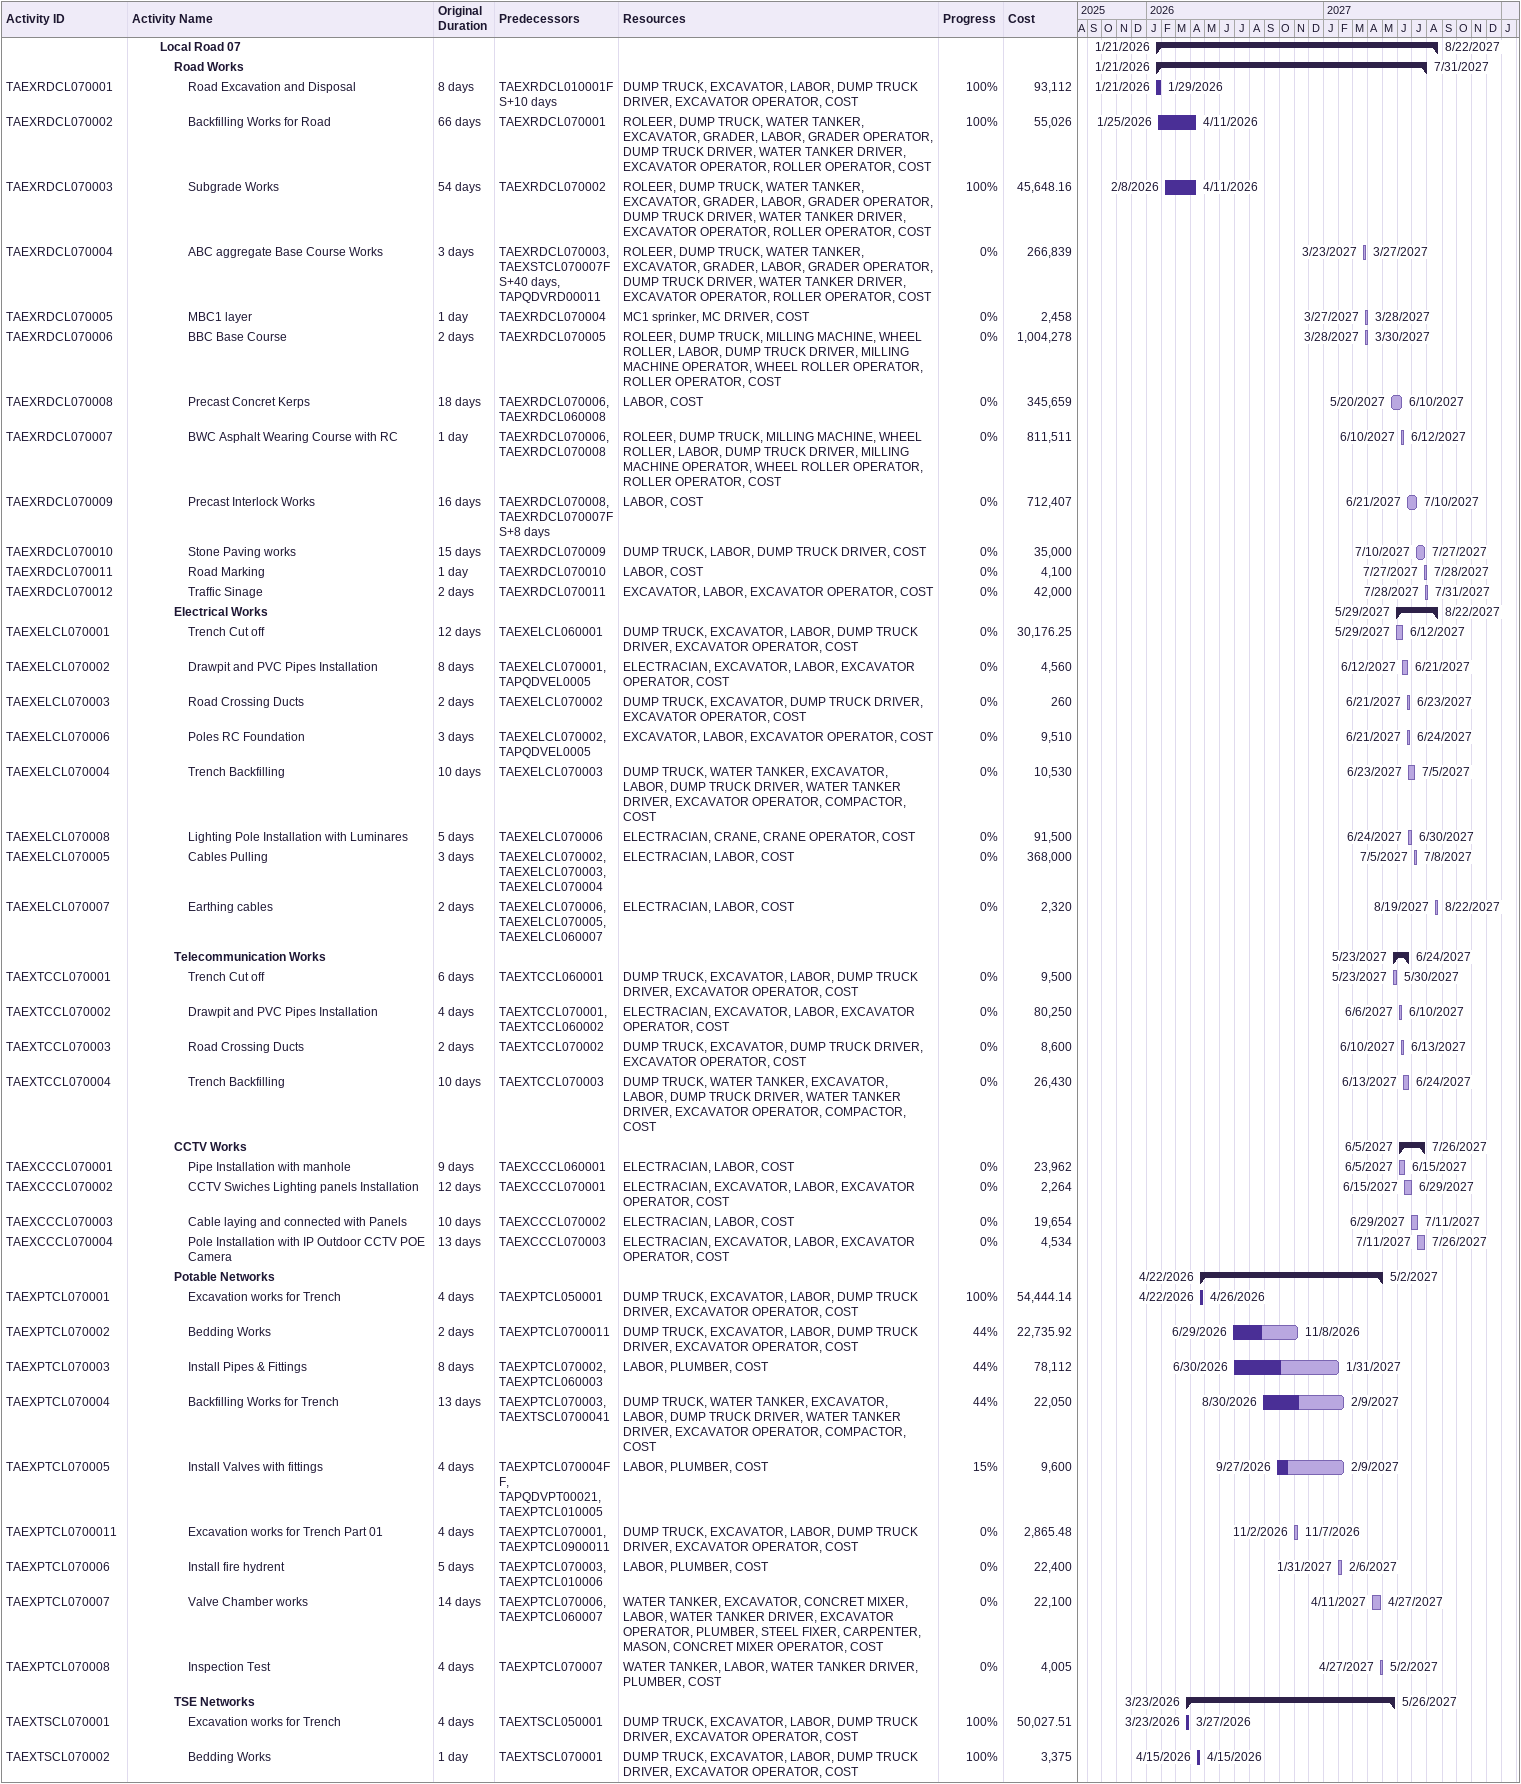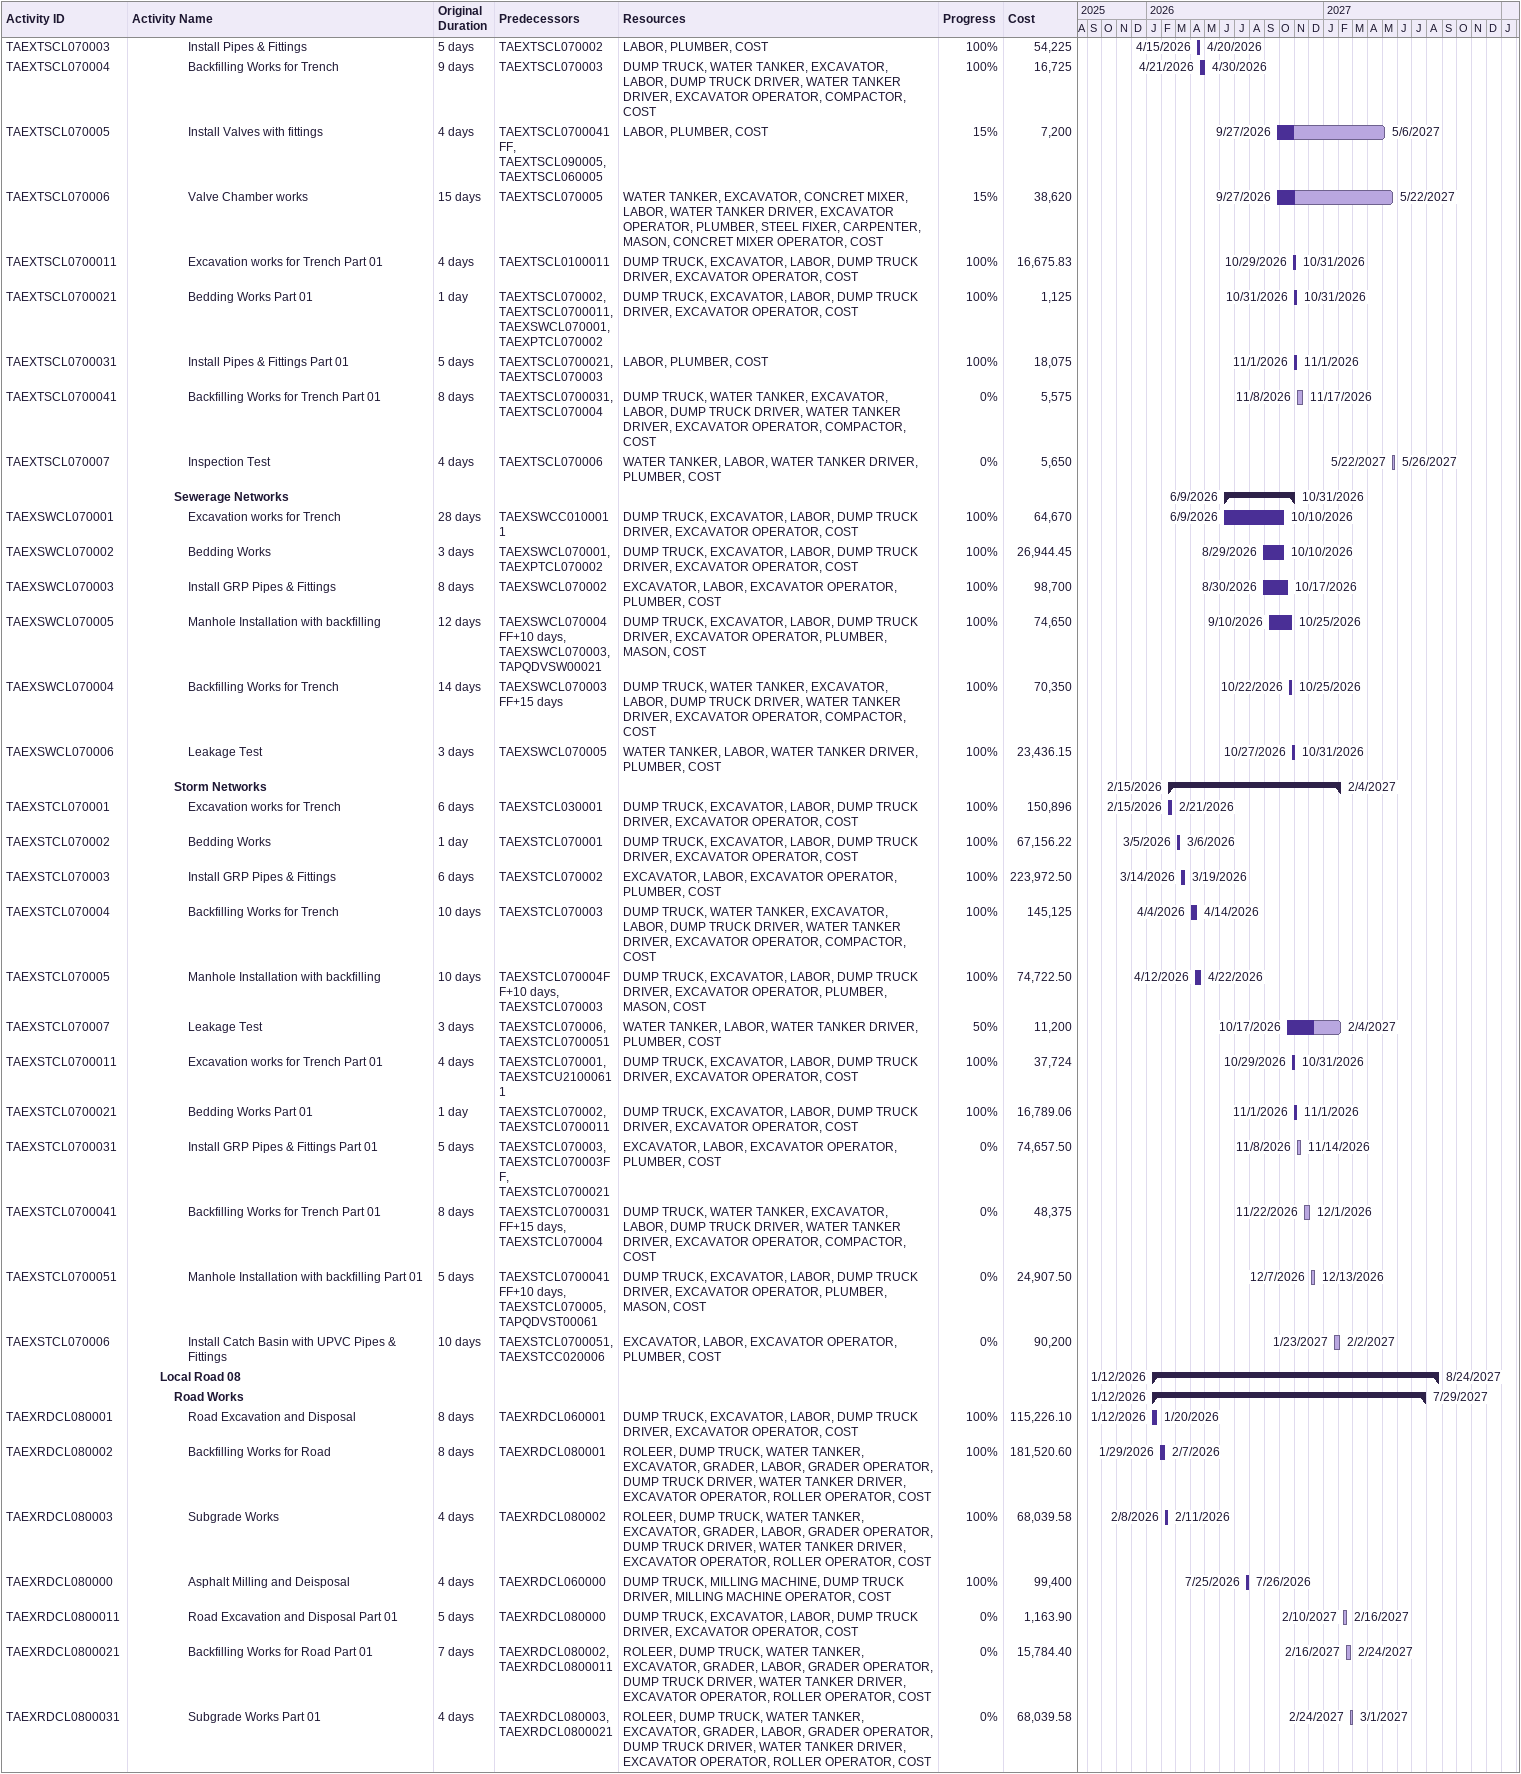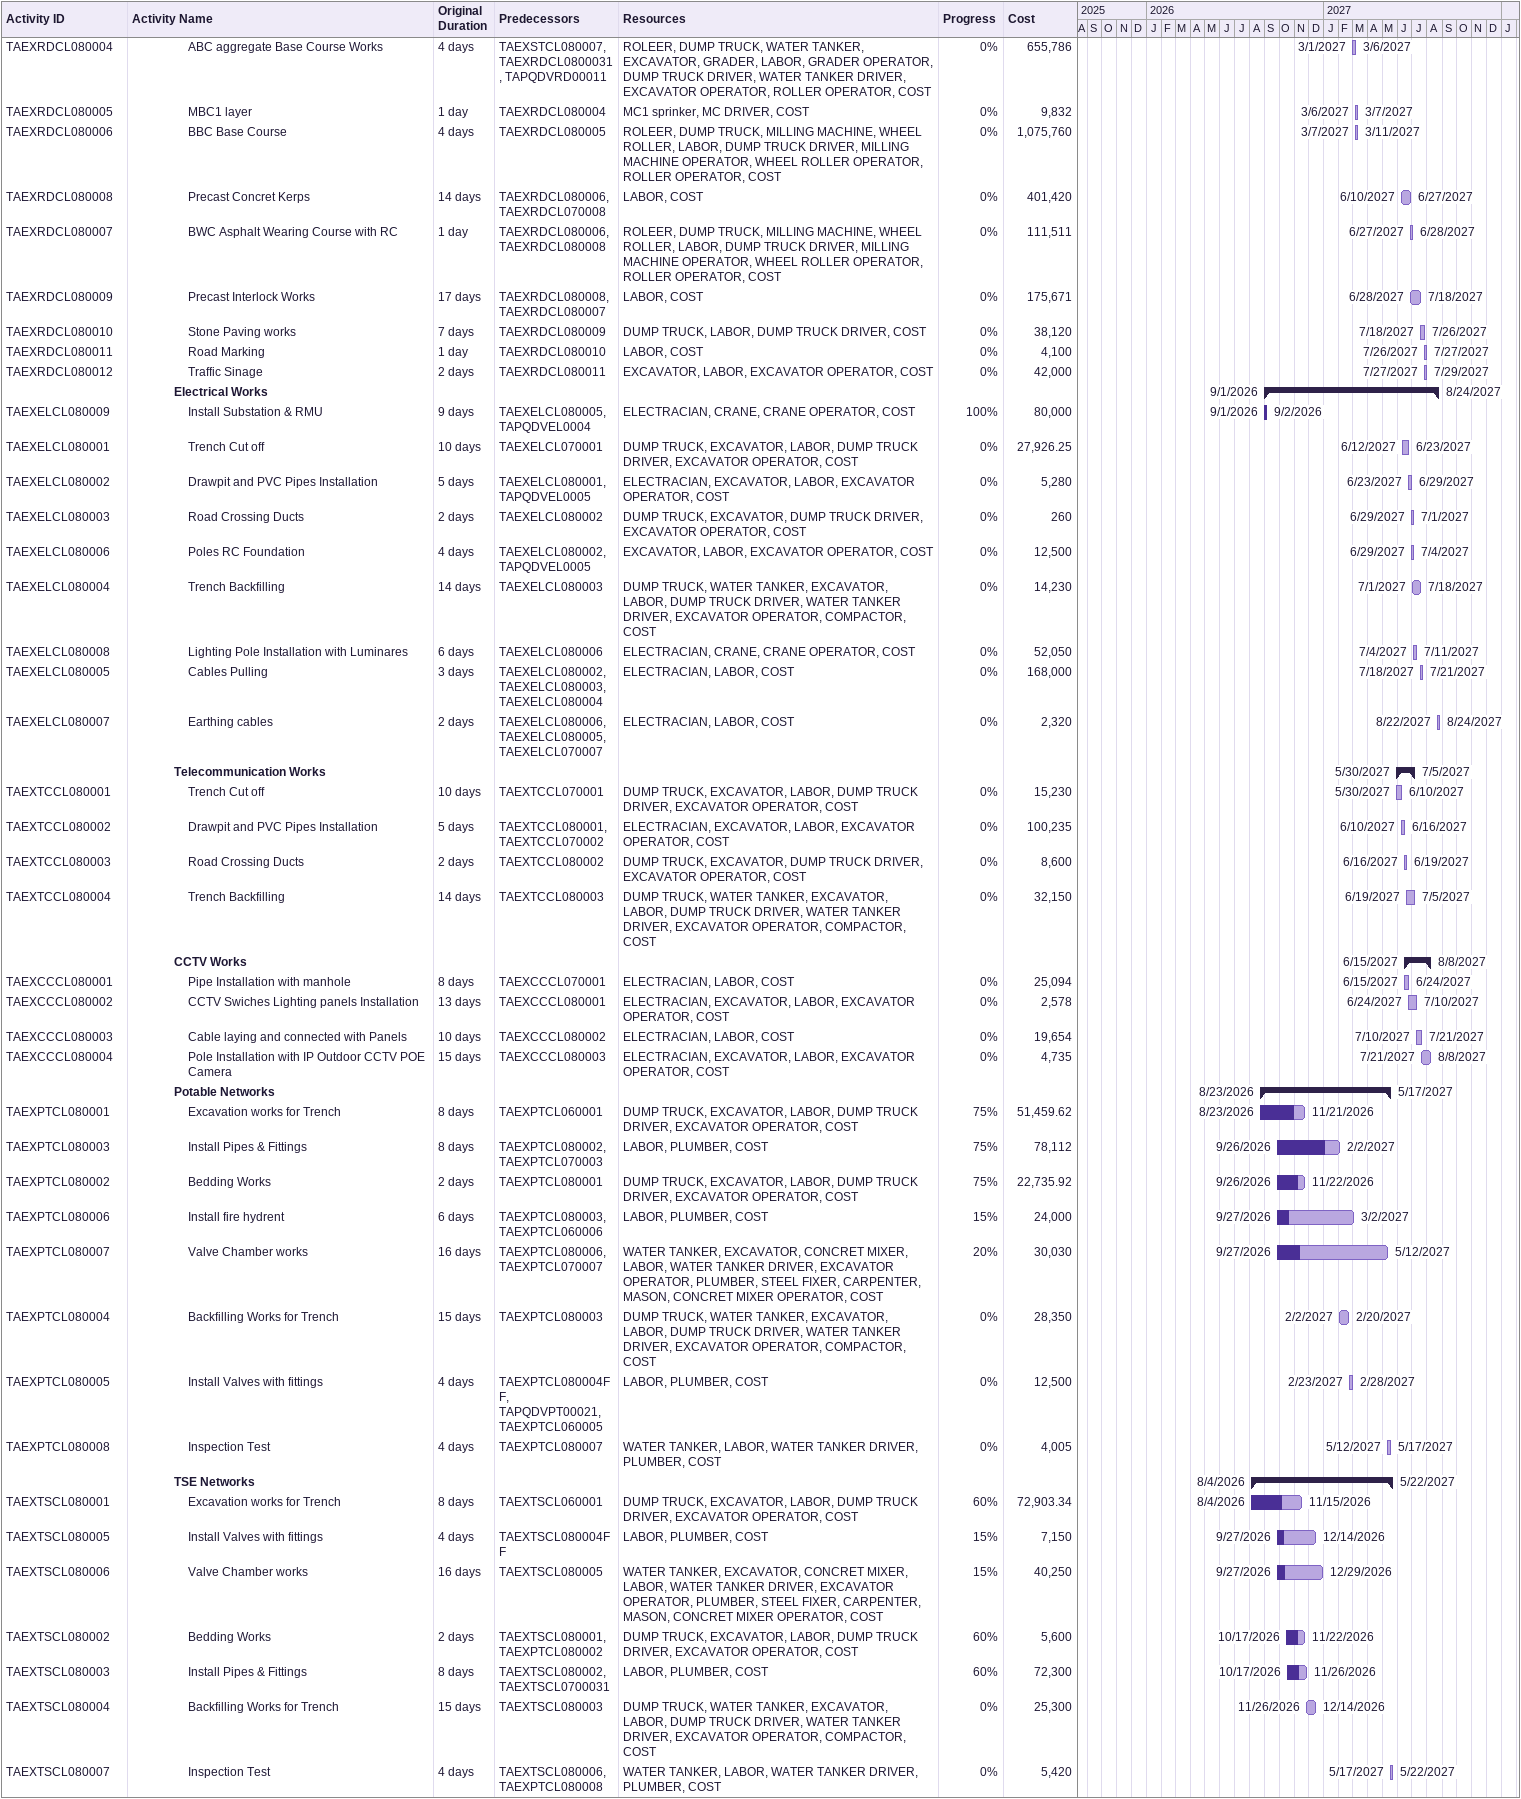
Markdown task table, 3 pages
| ID | Level | Task | Original duration | Start | Finish | Predecessors | Resources | % complete | Cost |
|---|---|---|---|---|---|---|---|---|---|
|  | 3 | **Local Road 07** |  | 2026-01-21 | 2027-08-22 |  |  |  |  |
|  | 4 | **Road Works** |  | 2026-01-21 | 2027-07-31 |  |  |  |  |
| TAEXRDCL070001 | 5 | Road Excavation and Disposal | 8d | 2026-01-21 | 2026-01-29 | TAEXRDCL010001FS+10d | DUMP TRUCK, EXCAVATOR, LABOR, DUMP TRUCK DRIVER, EXCAVATOR OPERATOR, COST | 100 | 93112 |
| TAEXRDCL070002 | 5 | Backfilling Works for Road | 66d | 2026-01-25 | 2026-04-11 | TAEXRDCL070001 | ROLEER, DUMP TRUCK, WATER TANKER, EXCAVATOR, GRADER, LABOR, GRADER OPERATOR, DUMP TRUCK DRIVER, WATER TANKER DRIVER, EXCAVATOR OPERATOR, ROLLER OPERATOR, COST | 100 | 55026 |
| TAEXRDCL070003 | 5 | Subgrade Works | 54d | 2026-02-08 | 2026-04-11 | TAEXRDCL070002 | ROLEER, DUMP TRUCK, WATER TANKER, EXCAVATOR, GRADER, LABOR, GRADER OPERATOR, DUMP TRUCK DRIVER, WATER TANKER DRIVER, EXCAVATOR OPERATOR, ROLLER OPERATOR, COST | 100 | 45648.16 |
| TAEXRDCL070004 | 5 | ABC aggregate Base Course Works | 3d | 2027-03-23 | 2027-03-27 | TAEXRDCL070003, TAEXSTCL070007FS+40d, TAPQDVRD00011 | ROLEER, DUMP TRUCK, WATER TANKER, EXCAVATOR, GRADER, LABOR, GRADER OPERATOR, DUMP TRUCK DRIVER, WATER TANKER DRIVER, EXCAVATOR OPERATOR, ROLLER OPERATOR, COST | 0 | 266839 |
| TAEXRDCL070005 | 5 | MBC1 layer | 1d | 2027-03-27 | 2027-03-28 | TAEXRDCL070004 | MC1 sprinker, MC DRIVER, COST | 0 | 2458 |
| TAEXRDCL070006 | 5 | BBC Base Course | 2d | 2027-03-28 | 2027-03-30 | TAEXRDCL070005 | ROLEER, DUMP TRUCK, MILLING MACHINE, WHEEL ROLLER, LABOR, DUMP TRUCK DRIVER, MILLING MACHINE OPERATOR, WHEEL ROLLER OPERATOR, ROLLER OPERATOR, COST | 0 | 1004278 |
| TAEXRDCL070008 | 5 | Precast Concret Kerps | 18d | 2027-05-20 | 2027-06-10 | TAEXRDCL070006, TAEXRDCL060008 | LABOR, COST | 0 | 345659 |
| TAEXRDCL070007 | 5 | BWC Asphalt Wearing Course with RC | 1d | 2027-06-10 | 2027-06-12 | TAEXRDCL070006, TAEXRDCL070008 | ROLEER, DUMP TRUCK, MILLING MACHINE, WHEEL ROLLER, LABOR, DUMP TRUCK DRIVER, MILLING MACHINE OPERATOR, WHEEL ROLLER OPERATOR, ROLLER OPERATOR, COST | 0 | 811511 |
| TAEXRDCL070009 | 5 | Precast Interlock Works | 16d | 2027-06-21 | 2027-07-10 | TAEXRDCL070008, TAEXRDCL070007FS+8d | LABOR, COST | 0 | 712407 |
| TAEXRDCL070010 | 5 | Stone Paving works | 15d | 2027-07-10 | 2027-07-27 | TAEXRDCL070009 | DUMP TRUCK, LABOR, DUMP TRUCK DRIVER, COST | 0 | 35000 |
| TAEXRDCL070011 | 5 | Road Marking | 1d | 2027-07-27 | 2027-07-28 | TAEXRDCL070010 | LABOR, COST | 0 | 4100 |
| TAEXRDCL070012 | 5 | Traffic Sinage | 2d | 2027-07-28 | 2027-07-31 | TAEXRDCL070011 | EXCAVATOR, LABOR, EXCAVATOR OPERATOR, COST | 0 | 42000 |
|  | 4 | **Electrical Works** |  | 2027-05-29 | 2027-08-22 |  |  |  |  |
| TAEXELCL070001 | 5 | Trench Cut off | 12d | 2027-05-29 | 2027-06-12 | TAEXELCL060001 | DUMP TRUCK, EXCAVATOR, LABOR, DUMP TRUCK DRIVER, EXCAVATOR OPERATOR, COST | 0 | 30176.25 |
| TAEXELCL070002 | 5 | Drawpit and PVC Pipes Installation | 8d | 2027-06-12 | 2027-06-21 | TAEXELCL070001, TAPQDVEL0005 | ELECTRACIAN, EXCAVATOR, LABOR, EXCAVATOR OPERATOR, COST | 0 | 4560 |
| TAEXELCL070003 | 5 | Road Crossing Ducts | 2d | 2027-06-21 | 2027-06-23 | TAEXELCL070002 | DUMP TRUCK, EXCAVATOR, DUMP TRUCK DRIVER, EXCAVATOR OPERATOR, COST | 0 | 260 |
| TAEXELCL070006 | 5 | Poles RC Foundation | 3d | 2027-06-21 | 2027-06-24 | TAEXELCL070002, TAPQDVEL0005 | EXCAVATOR, LABOR, EXCAVATOR OPERATOR, COST | 0 | 9510 |
| TAEXELCL070004 | 5 | Trench Backfilling | 10d | 2027-06-23 | 2027-07-05 | TAEXELCL070003 | DUMP TRUCK, WATER TANKER, EXCAVATOR, LABOR, DUMP TRUCK DRIVER, WATER TANKER DRIVER, EXCAVATOR OPERATOR, COMPACTOR, COST | 0 | 10530 |
| TAEXELCL070008 | 5 | Lighting Pole Installation with Luminares | 5d | 2027-06-24 | 2027-06-30 | TAEXELCL070006 | ELECTRACIAN, CRANE, CRANE OPERATOR, COST | 0 | 91500 |
| TAEXELCL070005 | 5 | Cables Pulling | 3d | 2027-07-05 | 2027-07-08 | TAEXELCL070002, TAEXELCL070003, TAEXELCL070004 | ELECTRACIAN, LABOR, COST | 0 | 368000 |
| TAEXELCL070007 | 5 | Earthing cables | 2d | 2027-08-19 | 2027-08-22 | TAEXELCL070006, TAEXELCL070005, TAEXELCL060007 | ELECTRACIAN, LABOR, COST | 0 | 2320 |
|  | 4 | **Telecommunication Works** |  | 2027-05-23 | 2027-06-24 |  |  |  |  |
| TAEXTCCL070001 | 5 | Trench Cut off | 6d | 2027-05-23 | 2027-05-30 | TAEXTCCL060001 | DUMP TRUCK, EXCAVATOR, LABOR, DUMP TRUCK DRIVER, EXCAVATOR OPERATOR, COST | 0 | 9500 |
| TAEXTCCL070002 | 5 | Drawpit and PVC Pipes Installation | 4d | 2027-06-06 | 2027-06-10 | TAEXTCCL070001, TAEXTCCL060002 | ELECTRACIAN, EXCAVATOR, LABOR, EXCAVATOR OPERATOR, COST | 0 | 80250 |
| TAEXTCCL070003 | 5 | Road Crossing Ducts | 2d | 2027-06-10 | 2027-06-13 | TAEXTCCL070002 | DUMP TRUCK, EXCAVATOR, DUMP TRUCK DRIVER, EXCAVATOR OPERATOR, COST | 0 | 8600 |
| TAEXTCCL070004 | 5 | Trench Backfilling | 10d | 2027-06-13 | 2027-06-24 | TAEXTCCL070003 | DUMP TRUCK, WATER TANKER, EXCAVATOR, LABOR, DUMP TRUCK DRIVER, WATER TANKER DRIVER, EXCAVATOR OPERATOR, COMPACTOR, COST | 0 | 26430 |
|  | 4 | **CCTV Works** |  | 2027-06-05 | 2027-07-26 |  |  |  |  |
| TAEXCCCL070001 | 5 | Pipe Installation with manhole | 9d | 2027-06-05 | 2027-06-15 | TAEXCCCL060001 | ELECTRACIAN, LABOR, COST | 0 | 23962 |
| TAEXCCCL070002 | 5 | CCTV Swiches Lighting panels Installation | 12d | 2027-06-15 | 2027-06-29 | TAEXCCCL070001 | ELECTRACIAN, EXCAVATOR, LABOR, EXCAVATOR OPERATOR, COST | 0 | 2264 |
| TAEXCCCL070003 | 5 | Cable laying and connected with Panels | 10d | 2027-06-29 | 2027-07-11 | TAEXCCCL070002 | ELECTRACIAN, LABOR, COST | 0 | 19654 |
| TAEXCCCL070004 | 5 | Pole Installation with IP Outdoor CCTV POE Camera | 13d | 2027-07-11 | 2027-07-26 | TAEXCCCL070003 | ELECTRACIAN, EXCAVATOR, LABOR, EXCAVATOR OPERATOR, COST | 0 | 4534 |
|  | 4 | **Potable Networks** |  | 2026-04-22 | 2027-05-02 |  |  |  |  |
| TAEXPTCL070001 | 5 | Excavation works for Trench | 4d | 2026-04-22 | 2026-04-26 | TAEXPTCL050001 | DUMP TRUCK, EXCAVATOR, LABOR, DUMP TRUCK DRIVER, EXCAVATOR OPERATOR, COST | 100 | 54444.14 |
| TAEXPTCL070002 | 5 | Bedding Works | 2d | 2026-06-29 | 2026-11-08 | TAEXPTCL0700011 | DUMP TRUCK, EXCAVATOR, LABOR, DUMP TRUCK DRIVER, EXCAVATOR OPERATOR, COST | 44 | 22735.92 |
| TAEXPTCL070003 | 5 | Install Pipes & Fittings | 8d | 2026-06-30 | 2027-01-31 | TAEXPTCL070002, TAEXPTCL060003 | LABOR, PLUMBER, COST | 44 | 78112 |
| TAEXPTCL070004 | 5 | Backfilling Works for Trench | 13d | 2026-08-30 | 2027-02-09 | TAEXPTCL070003, TAEXTSCL0700041 | DUMP TRUCK, WATER TANKER, EXCAVATOR, LABOR, DUMP TRUCK DRIVER, WATER TANKER DRIVER, EXCAVATOR OPERATOR, COMPACTOR, COST | 44 | 22050 |
| TAEXPTCL070005 | 5 | Install Valves with fittings | 4d | 2026-09-27 | 2027-02-09 | TAEXPTCL070004FF, TAPQDVPT00021, TAEXPTCL010005 | LABOR, PLUMBER, COST | 15 | 9600 |
| TAEXPTCL0700011 | 5 | Excavation works for Trench Part 01 | 4d | 2026-11-02 | 2026-11-07 | TAEXPTCL070001, TAEXPTCL0900011 | DUMP TRUCK, EXCAVATOR, LABOR, DUMP TRUCK DRIVER, EXCAVATOR OPERATOR, COST | 0 | 2865.48 |
| TAEXPTCL070006 | 5 | Install fire hydrent | 5d | 2027-01-31 | 2027-02-06 | TAEXPTCL070003, TAEXPTCL010006 | LABOR, PLUMBER, COST | 0 | 22400 |
| TAEXPTCL070007 | 5 | Valve Chamber works | 14d | 2027-04-11 | 2027-04-27 | TAEXPTCL070006, TAEXPTCL060007 | WATER TANKER, EXCAVATOR, CONCRET MIXER, LABOR, WATER TANKER DRIVER, EXCAVATOR OPERATOR, PLUMBER, STEEL FIXER, CARPENTER, MASON, CONCRET MIXER OPERATOR, COST | 0 | 22100 |
| TAEXPTCL070008 | 5 | Inspection Test | 4d | 2027-04-27 | 2027-05-02 | TAEXPTCL070007 | WATER TANKER, LABOR, WATER TANKER DRIVER, PLUMBER, COST | 0 | 4005 |
|  | 4 | **TSE Networks** |  | 2026-03-23 | 2027-05-26 |  |  |  |  |
| TAEXTSCL070001 | 5 | Excavation works for Trench | 4d | 2026-03-23 | 2026-03-27 | TAEXTSCL050001 | DUMP TRUCK, EXCAVATOR, LABOR, DUMP TRUCK DRIVER, EXCAVATOR OPERATOR, COST | 100 | 50027.51 |
| TAEXTSCL070002 | 5 | Bedding Works | 1d | 2026-04-15 | 2026-04-15 | TAEXTSCL070001 | DUMP TRUCK, EXCAVATOR, LABOR, DUMP TRUCK DRIVER, EXCAVATOR OPERATOR, COST | 100 | 3375 |
| TAEXTSCL070003 | 5 | Install Pipes & Fittings | 5d | 2026-04-15 | 2026-04-20 | TAEXTSCL070002 | LABOR, PLUMBER, COST | 100 | 54225 |
| TAEXTSCL070004 | 5 | Backfilling Works for Trench | 9d | 2026-04-21 | 2026-04-30 | TAEXTSCL070003 | DUMP TRUCK, WATER TANKER, EXCAVATOR, LABOR, DUMP TRUCK DRIVER, WATER TANKER DRIVER, EXCAVATOR OPERATOR, COMPACTOR, COST | 100 | 16725 |
| TAEXTSCL070005 | 5 | Install Valves with fittings | 4d | 2026-09-27 | 2027-05-06 | TAEXTSCL0700041FF, TAEXTSCL090005, TAEXTSCL060005 | LABOR, PLUMBER, COST | 15 | 7200 |
| TAEXTSCL070006 | 5 | Valve Chamber works | 15d | 2026-09-27 | 2027-05-22 | TAEXTSCL070005 | WATER TANKER, EXCAVATOR, CONCRET MIXER, LABOR, WATER TANKER DRIVER, EXCAVATOR OPERATOR, PLUMBER, STEEL FIXER, CARPENTER, MASON, CONCRET MIXER OPERATOR, COST | 15 | 38620 |
| TAEXTSCL0700011 | 5 | Excavation works for Trench Part 01 | 4d | 2026-10-29 | 2026-10-31 | TAEXTSCL0100011 | DUMP TRUCK, EXCAVATOR, LABOR, DUMP TRUCK DRIVER, EXCAVATOR OPERATOR, COST | 100 | 16675.83 |
| TAEXTSCL0700021 | 5 | Bedding Works Part 01 | 1d | 2026-10-31 | 2026-10-31 | TAEXTSCL070002, TAEXTSCL0700011, TAEXSWCL070001, TAEXPTCL070002 | DUMP TRUCK, EXCAVATOR, LABOR, DUMP TRUCK DRIVER, EXCAVATOR OPERATOR, COST | 100 | 1125 |
| TAEXTSCL0700031 | 5 | Install Pipes & Fittings Part 01 | 5d | 2026-11-01 | 2026-11-01 | TAEXTSCL0700021, TAEXTSCL070003 | LABOR, PLUMBER, COST | 100 | 18075 |
| TAEXTSCL0700041 | 5 | Backfilling Works for Trench Part 01 | 8d | 2026-11-08 | 2026-11-17 | TAEXTSCL0700031, TAEXTSCL070004 | DUMP TRUCK, WATER TANKER, EXCAVATOR, LABOR, DUMP TRUCK DRIVER, WATER TANKER DRIVER, EXCAVATOR OPERATOR, COMPACTOR, COST | 0 | 5575 |
| TAEXTSCL070007 | 5 | Inspection Test | 4d | 2027-05-22 | 2027-05-26 | TAEXTSCL070006 | WATER TANKER, LABOR, WATER TANKER DRIVER, PLUMBER, COST | 0 | 5650 |
|  | 4 | **Sewerage Networks** |  | 2026-06-09 | 2026-10-31 |  |  |  |  |
| TAEXSWCL070001 | 5 | Excavation works for Trench | 28d | 2026-06-09 | 2026-10-10 | TAEXSWCC0100011 | DUMP TRUCK, EXCAVATOR, LABOR, DUMP TRUCK DRIVER, EXCAVATOR OPERATOR, COST | 100 | 64670 |
| TAEXSWCL070002 | 5 | Bedding Works | 3d | 2026-08-29 | 2026-10-10 | TAEXSWCL070001, TAEXPTCL070002 | DUMP TRUCK, EXCAVATOR, LABOR, DUMP TRUCK DRIVER, EXCAVATOR OPERATOR, COST | 100 | 26944.45 |
| TAEXSWCL070003 | 5 | Install GRP Pipes & Fittings | 8d | 2026-08-30 | 2026-10-17 | TAEXSWCL070002 | EXCAVATOR, LABOR, EXCAVATOR OPERATOR, PLUMBER, COST | 100 | 98700 |
| TAEXSWCL070005 | 5 | Manhole Installation with backfilling | 12d | 2026-09-10 | 2026-10-25 | TAEXSWCL070004FF+10d, TAEXSWCL070003, TAPQDVSW00021 | DUMP TRUCK, EXCAVATOR, LABOR, DUMP TRUCK DRIVER, EXCAVATOR OPERATOR, PLUMBER, MASON, COST | 100 | 74650 |
| TAEXSWCL070004 | 5 | Backfilling Works for Trench | 14d | 2026-10-22 | 2026-10-25 | TAEXSWCL070003FF+15d | DUMP TRUCK, WATER TANKER, EXCAVATOR, LABOR, DUMP TRUCK DRIVER, WATER TANKER DRIVER, EXCAVATOR OPERATOR, COMPACTOR, COST | 100 | 70350 |
| TAEXSWCL070006 | 5 | Leakage Test | 3d | 2026-10-27 | 2026-10-31 | TAEXSWCL070005 | WATER TANKER, LABOR, WATER TANKER DRIVER, PLUMBER, COST | 100 | 23436.15 |
|  | 4 | **Storm Networks** |  | 2026-02-15 | 2027-02-04 |  |  |  |  |
| TAEXSTCL070001 | 5 | Excavation works for Trench | 6d | 2026-02-15 | 2026-02-21 | TAEXSTCL030001 | DUMP TRUCK, EXCAVATOR, LABOR, DUMP TRUCK DRIVER, EXCAVATOR OPERATOR, COST | 100 | 150896 |
| TAEXSTCL070002 | 5 | Bedding Works | 1d | 2026-03-05 | 2026-03-06 | TAEXSTCL070001 | DUMP TRUCK, EXCAVATOR, LABOR, DUMP TRUCK DRIVER, EXCAVATOR OPERATOR, COST | 100 | 67156.22 |
| TAEXSTCL070003 | 5 | Install GRP Pipes & Fittings | 6d | 2026-03-14 | 2026-03-19 | TAEXSTCL070002 | EXCAVATOR, LABOR, EXCAVATOR OPERATOR, PLUMBER, COST | 100 | 223972.50 |
| TAEXSTCL070004 | 5 | Backfilling Works for Trench | 10d | 2026-04-04 | 2026-04-14 | TAEXSTCL070003 | DUMP TRUCK, WATER TANKER, EXCAVATOR, LABOR, DUMP TRUCK DRIVER, WATER TANKER DRIVER, EXCAVATOR OPERATOR, COMPACTOR, COST | 100 | 145125 |
| TAEXSTCL070005 | 5 | Manhole Installation with backfilling | 10d | 2026-04-12 | 2026-04-22 | TAEXSTCL070004FF+10d, TAEXSTCL070003 | DUMP TRUCK, EXCAVATOR, LABOR, DUMP TRUCK DRIVER, EXCAVATOR OPERATOR, PLUMBER, MASON, COST | 100 | 74722.50 |
| TAEXSTCL070007 | 5 | Leakage Test | 3d | 2026-10-17 | 2027-02-04 | TAEXSTCL070006, TAEXSTCL0700051 | WATER TANKER, LABOR, WATER TANKER DRIVER, PLUMBER, COST | 50 | 11200 |
| TAEXSTCL0700011 | 5 | Excavation works for Trench Part 01 | 4d | 2026-10-29 | 2026-10-31 | TAEXSTCL070001, TAEXSTCU21000611 | DUMP TRUCK, EXCAVATOR, LABOR, DUMP TRUCK DRIVER, EXCAVATOR OPERATOR, COST | 100 | 37724 |
| TAEXSTCL0700021 | 5 | Bedding Works Part 01 | 1d | 2026-11-01 | 2026-11-01 | TAEXSTCL070002, TAEXSTCL0700011 | DUMP TRUCK, EXCAVATOR, LABOR, DUMP TRUCK DRIVER, EXCAVATOR OPERATOR, COST | 100 | 16789.06 |
| TAEXSTCL0700031 | 5 | Install GRP Pipes & Fittings Part 01 | 5d | 2026-11-08 | 2026-11-14 | TAEXSTCL070003, TAEXSTCL070003FF, TAEXSTCL0700021 | EXCAVATOR, LABOR, EXCAVATOR OPERATOR, PLUMBER, COST | 0 | 74657.50 |
| TAEXSTCL0700041 | 5 | Backfilling Works for Trench Part 01 | 8d | 2026-11-22 | 2026-12-01 | TAEXSTCL0700031FF+15d, TAEXSTCL070004 | DUMP TRUCK, WATER TANKER, EXCAVATOR, LABOR, DUMP TRUCK DRIVER, WATER TANKER DRIVER, EXCAVATOR OPERATOR, COMPACTOR, COST | 0 | 48375 |
| TAEXSTCL0700051 | 5 | Manhole Installation with backfilling Part 01 | 5d | 2026-12-07 | 2026-12-13 | TAEXSTCL0700041FF+10d, TAEXSTCL070005, TAPQDVST00061 | DUMP TRUCK, EXCAVATOR, LABOR, DUMP TRUCK DRIVER, EXCAVATOR OPERATOR, PLUMBER, MASON, COST | 0 | 24907.50 |
| TAEXSTCL070006 | 5 | Install Catch Basin with UPVC Pipes & Fittings | 10d | 2027-01-23 | 2027-02-02 | TAEXSTCL0700051, TAEXSTCC020006 | EXCAVATOR, LABOR, EXCAVATOR OPERATOR, PLUMBER, COST | 0 | 90200 |
|  | 3 | **Local Road 08** |  | 2026-01-12 | 2027-08-24 |  |  |  |  |
|  | 4 | **Road Works** |  | 2026-01-12 | 2027-07-29 |  |  |  |  |
| TAEXRDCL080001 | 5 | Road Excavation and Disposal | 8d | 2026-01-12 | 2026-01-20 | TAEXRDCL060001 | DUMP TRUCK, EXCAVATOR, LABOR, DUMP TRUCK DRIVER, EXCAVATOR OPERATOR, COST | 100 | 115226.10 |
| TAEXRDCL080002 | 5 | Backfilling Works for Road | 8d | 2026-01-29 | 2026-02-07 | TAEXRDCL080001 | ROLEER, DUMP TRUCK, WATER TANKER, EXCAVATOR, GRADER, LABOR, GRADER OPERATOR, DUMP TRUCK DRIVER, WATER TANKER DRIVER, EXCAVATOR OPERATOR, ROLLER OPERATOR, COST | 100 | 181520.60 |
| TAEXRDCL080003 | 5 | Subgrade Works | 4d | 2026-02-08 | 2026-02-11 | TAEXRDCL080002 | ROLEER, DUMP TRUCK, WATER TANKER, EXCAVATOR, GRADER, LABOR, GRADER OPERATOR, DUMP TRUCK DRIVER, WATER TANKER DRIVER, EXCAVATOR OPERATOR, ROLLER OPERATOR, COST | 100 | 68039.58 |
| TAEXRDCL080000 | 5 | Asphalt Milling and Deisposal | 4d | 2026-07-25 | 2026-07-26 | TAEXRDCL060000 | DUMP TRUCK, MILLING MACHINE, DUMP TRUCK DRIVER, MILLING MACHINE OPERATOR, COST | 100 | 99400 |
| TAEXRDCL0800011 | 5 | Road Excavation and Disposal Part 01 | 5d | 2027-02-10 | 2027-02-16 | TAEXRDCL080000 | DUMP TRUCK, EXCAVATOR, LABOR, DUMP TRUCK DRIVER, EXCAVATOR OPERATOR, COST | 0 | 1163.90 |
| TAEXRDCL0800021 | 5 | Backfilling Works for Road Part 01 | 7d | 2027-02-16 | 2027-02-24 | TAEXRDCL080002, TAEXRDCL0800011 | ROLEER, DUMP TRUCK, WATER TANKER, EXCAVATOR, GRADER, LABOR, GRADER OPERATOR, DUMP TRUCK DRIVER, WATER TANKER DRIVER, EXCAVATOR OPERATOR, ROLLER OPERATOR, COST | 0 | 15784.40 |
| TAEXRDCL0800031 | 5 | Subgrade Works Part 01 | 4d | 2027-02-24 | 2027-03-01 | TAEXRDCL080003, TAEXRDCL0800021 | ROLEER, DUMP TRUCK, WATER TANKER, EXCAVATOR, GRADER, LABOR, GRADER OPERATOR, DUMP TRUCK DRIVER, WATER TANKER DRIVER, EXCAVATOR OPERATOR, ROLLER OPERATOR, COST | 0 | 68039.58 |
| TAEXRDCL080004 | 5 | ABC aggregate Base Course Works | 4d | 2027-03-01 | 2027-03-06 | TAEXSTCL080007, TAEXRDCL0800031, TAPQDVRD00011 | ROLEER, DUMP TRUCK, WATER TANKER, EXCAVATOR, GRADER, LABOR, GRADER OPERATOR, DUMP TRUCK DRIVER, WATER TANKER DRIVER, EXCAVATOR OPERATOR, ROLLER OPERATOR, COST | 0 | 655786 |
| TAEXRDCL080005 | 5 | MBC1 layer | 1d | 2027-03-06 | 2027-03-07 | TAEXRDCL080004 | MC1 sprinker, MC DRIVER, COST | 0 | 9832 |
| TAEXRDCL080006 | 5 | BBC Base Course | 4d | 2027-03-07 | 2027-03-11 | TAEXRDCL080005 | ROLEER, DUMP TRUCK, MILLING MACHINE, WHEEL ROLLER, LABOR, DUMP TRUCK DRIVER, MILLING MACHINE OPERATOR, WHEEL ROLLER OPERATOR, ROLLER OPERATOR, COST | 0 | 1075760 |
| TAEXRDCL080008 | 5 | Precast Concret Kerps | 14d | 2027-06-10 | 2027-06-27 | TAEXRDCL080006, TAEXRDCL070008 | LABOR, COST | 0 | 401420 |
| TAEXRDCL080007 | 5 | BWC Asphalt Wearing Course with RC | 1d | 2027-06-27 | 2027-06-28 | TAEXRDCL080006, TAEXRDCL080008 | ROLEER, DUMP TRUCK, MILLING MACHINE, WHEEL ROLLER, LABOR, DUMP TRUCK DRIVER, MILLING MACHINE OPERATOR, WHEEL ROLLER OPERATOR, ROLLER OPERATOR, COST | 0 | 111511 |
| TAEXRDCL080009 | 5 | Precast Interlock Works | 17d | 2027-06-28 | 2027-07-18 | TAEXRDCL080008, TAEXRDCL080007 | LABOR, COST | 0 | 175671 |
| TAEXRDCL080010 | 5 | Stone Paving works | 7d | 2027-07-18 | 2027-07-26 | TAEXRDCL080009 | DUMP TRUCK, LABOR, DUMP TRUCK DRIVER, COST | 0 | 38120 |
| TAEXRDCL080011 | 5 | Road Marking | 1d | 2027-07-26 | 2027-07-27 | TAEXRDCL080010 | LABOR, COST | 0 | 4100 |
| TAEXRDCL080012 | 5 | Traffic Sinage | 2d | 2027-07-27 | 2027-07-29 | TAEXRDCL080011 | EXCAVATOR, LABOR, EXCAVATOR OPERATOR, COST | 0 | 42000 |
|  | 4 | **Electrical Works** |  | 2026-09-01 | 2027-08-24 |  |  |  |  |
| TAEXELCL080009 | 5 | Install Substation & RMU | 9d | 2026-09-01 | 2026-09-02 | TAEXELCL080005, TAPQDVEL0004 | ELECTRACIAN, CRANE, CRANE OPERATOR, COST | 100 | 80000 |
| TAEXELCL080001 | 5 | Trench Cut off | 10d | 2027-06-12 | 2027-06-23 | TAEXELCL070001 | DUMP TRUCK, EXCAVATOR, LABOR, DUMP TRUCK DRIVER, EXCAVATOR OPERATOR, COST | 0 | 27926.25 |
| TAEXELCL080002 | 5 | Drawpit and PVC Pipes Installation | 5d | 2027-06-23 | 2027-06-29 | TAEXELCL080001, TAPQDVEL0005 | ELECTRACIAN, EXCAVATOR, LABOR, EXCAVATOR OPERATOR, COST | 0 | 5280 |
| TAEXELCL080003 | 5 | Road Crossing Ducts | 2d | 2027-06-29 | 2027-07-01 | TAEXELCL080002 | DUMP TRUCK, EXCAVATOR, DUMP TRUCK DRIVER, EXCAVATOR OPERATOR, COST | 0 | 260 |
| TAEXELCL080006 | 5 | Poles RC Foundation | 4d | 2027-06-29 | 2027-07-04 | TAEXELCL080002, TAPQDVEL0005 | EXCAVATOR, LABOR, EXCAVATOR OPERATOR, COST | 0 | 12500 |
| TAEXELCL080004 | 5 | Trench Backfilling | 14d | 2027-07-01 | 2027-07-18 | TAEXELCL080003 | DUMP TRUCK, WATER TANKER, EXCAVATOR, LABOR, DUMP TRUCK DRIVER, WATER TANKER DRIVER, EXCAVATOR OPERATOR, COMPACTOR, COST | 0 | 14230 |
| TAEXELCL080008 | 5 | Lighting Pole Installation with Luminares | 6d | 2027-07-04 | 2027-07-11 | TAEXELCL080006 | ELECTRACIAN, CRANE, CRANE OPERATOR, COST | 0 | 52050 |
| TAEXELCL080005 | 5 | Cables Pulling | 3d | 2027-07-18 | 2027-07-21 | TAEXELCL080002, TAEXELCL080003, TAEXELCL080004 | ELECTRACIAN, LABOR, COST | 0 | 168000 |
| TAEXELCL080007 | 5 | Earthing cables | 2d | 2027-08-22 | 2027-08-24 | TAEXELCL080006, TAEXELCL080005, TAEXELCL070007 | ELECTRACIAN, LABOR, COST | 0 | 2320 |
|  | 4 | **Telecommunication Works** |  | 2027-05-30 | 2027-07-05 |  |  |  |  |
| TAEXTCCL080001 | 5 | Trench Cut off | 10d | 2027-05-30 | 2027-06-10 | TAEXTCCL070001 | DUMP TRUCK, EXCAVATOR, LABOR, DUMP TRUCK DRIVER, EXCAVATOR OPERATOR, COST | 0 | 15230 |
| TAEXTCCL080002 | 5 | Drawpit and PVC Pipes Installation | 5d | 2027-06-10 | 2027-06-16 | TAEXTCCL080001, TAEXTCCL070002 | ELECTRACIAN, EXCAVATOR, LABOR, EXCAVATOR OPERATOR, COST | 0 | 100235 |
| TAEXTCCL080003 | 5 | Road Crossing Ducts | 2d | 2027-06-16 | 2027-06-19 | TAEXTCCL080002 | DUMP TRUCK, EXCAVATOR, DUMP TRUCK DRIVER, EXCAVATOR OPERATOR, COST | 0 | 8600 |
| TAEXTCCL080004 | 5 | Trench Backfilling | 14d | 2027-06-19 | 2027-07-05 | TAEXTCCL080003 | DUMP TRUCK, WATER TANKER, EXCAVATOR, LABOR, DUMP TRUCK DRIVER, WATER TANKER DRIVER, EXCAVATOR OPERATOR, COMPACTOR, COST | 0 | 32150 |
|  | 4 | **CCTV Works** |  | 2027-06-15 | 2027-08-08 |  |  |  |  |
| TAEXCCCL080001 | 5 | Pipe Installation with manhole | 8d | 2027-06-15 | 2027-06-24 | TAEXCCCL070001 | ELECTRACIAN, LABOR, COST | 0 | 25094 |
| TAEXCCCL080002 | 5 | CCTV Swiches Lighting panels Installation | 13d | 2027-06-24 | 2027-07-10 | TAEXCCCL080001 | ELECTRACIAN, EXCAVATOR, LABOR, EXCAVATOR OPERATOR, COST | 0 | 2578 |
| TAEXCCCL080003 | 5 | Cable laying and connected with Panels | 10d | 2027-07-10 | 2027-07-21 | TAEXCCCL080002 | ELECTRACIAN, LABOR, COST | 0 | 19654 |
| TAEXCCCL080004 | 5 | Pole Installation with IP Outdoor CCTV POE Camera | 15d | 2027-07-21 | 2027-08-08 | TAEXCCCL080003 | ELECTRACIAN, EXCAVATOR, LABOR, EXCAVATOR OPERATOR, COST | 0 | 4735 |
|  | 4 | **Potable Networks** |  | 2026-08-23 | 2027-05-17 |  |  |  |  |
| TAEXPTCL080001 | 5 | Excavation works for Trench | 8d | 2026-08-23 | 2026-11-21 | TAEXPTCL060001 | DUMP TRUCK, EXCAVATOR, LABOR, DUMP TRUCK DRIVER, EXCAVATOR OPERATOR, COST | 75 | 51459.62 |
| TAEXPTCL080003 | 5 | Install Pipes & Fittings | 8d | 2026-09-26 | 2027-02-02 | TAEXPTCL080002, TAEXPTCL070003 | LABOR, PLUMBER, COST | 75 | 78112 |
| TAEXPTCL080002 | 5 | Bedding Works | 2d | 2026-09-26 | 2026-11-22 | TAEXPTCL080001 | DUMP TRUCK, EXCAVATOR, LABOR, DUMP TRUCK DRIVER, EXCAVATOR OPERATOR, COST | 75 | 22735.92 |
| TAEXPTCL080006 | 5 | Install fire hydrent | 6d | 2026-09-27 | 2027-03-02 | TAEXPTCL080003, TAEXPTCL060006 | LABOR, PLUMBER, COST | 15 | 24000 |
| TAEXPTCL080007 | 5 | Valve Chamber works | 16d | 2026-09-27 | 2027-05-12 | TAEXPTCL080006, TAEXPTCL070007 | WATER TANKER, EXCAVATOR, CONCRET MIXER, LABOR, WATER TANKER DRIVER, EXCAVATOR OPERATOR, PLUMBER, STEEL FIXER, CARPENTER, MASON, CONCRET MIXER OPERATOR, COST | 20 | 30030 |
| TAEXPTCL080004 | 5 | Backfilling Works for Trench | 15d | 2027-02-02 | 2027-02-20 | TAEXPTCL080003 | DUMP TRUCK, WATER TANKER, EXCAVATOR, LABOR, DUMP TRUCK DRIVER, WATER TANKER DRIVER, EXCAVATOR OPERATOR, COMPACTOR, COST | 0 | 28350 |
| TAEXPTCL080005 | 5 | Install Valves with fittings | 4d | 2027-02-23 | 2027-02-28 | TAEXPTCL080004FF, TAPQDVPT00021, TAEXPTCL060005 | LABOR, PLUMBER, COST | 0 | 12500 |
| TAEXPTCL080008 | 5 | Inspection Test | 4d | 2027-05-12 | 2027-05-17 | TAEXPTCL080007 | WATER TANKER, LABOR, WATER TANKER DRIVER, PLUMBER, COST | 0 | 4005 |
|  | 4 | **TSE Networks** |  | 2026-08-04 | 2027-05-22 |  |  |  |  |
| TAEXTSCL080001 | 5 | Excavation works for Trench | 8d | 2026-08-04 | 2026-11-15 | TAEXTSCL060001 | DUMP TRUCK, EXCAVATOR, LABOR, DUMP TRUCK DRIVER, EXCAVATOR OPERATOR, COST | 60 | 72903.34 |
| TAEXTSCL080005 | 5 | Install Valves with fittings | 4d | 2026-09-27 | 2026-12-14 | TAEXTSCL080004FF | LABOR, PLUMBER, COST | 15 | 7150 |
| TAEXTSCL080006 | 5 | Valve Chamber works | 16d | 2026-09-27 | 2026-12-29 | TAEXTSCL080005 | WATER TANKER, EXCAVATOR, CONCRET MIXER, LABOR, WATER TANKER DRIVER, EXCAVATOR OPERATOR, PLUMBER, STEEL FIXER, CARPENTER, MASON, CONCRET MIXER OPERATOR, COST | 15 | 40250 |
| TAEXTSCL080002 | 5 | Bedding Works | 2d | 2026-10-17 | 2026-11-22 | TAEXTSCL080001, TAEXPTCL080002 | DUMP TRUCK, EXCAVATOR, LABOR, DUMP TRUCK DRIVER, EXCAVATOR OPERATOR, COST | 60 | 5600 |
| TAEXTSCL080003 | 5 | Install Pipes & Fittings | 8d | 2026-10-17 | 2026-11-26 | TAEXTSCL080002, TAEXTSCL0700031 | LABOR, PLUMBER, COST | 60 | 72300 |
| TAEXTSCL080004 | 5 | Backfilling Works for Trench | 15d | 2026-11-26 | 2026-12-14 | TAEXTSCL080003 | DUMP TRUCK, WATER TANKER, EXCAVATOR, LABOR, DUMP TRUCK DRIVER, WATER TANKER DRIVER, EXCAVATOR OPERATOR, COMPACTOR, COST | 0 | 25300 |
| TAEXTSCL080007 | 5 | Inspection Test | 4d | 2027-05-17 | 2027-05-22 | TAEXTSCL080006, TAEXPTCL080008 | WATER TANKER, LABOR, WATER TANKER DRIVER, PLUMBER, COST | 0 | 5420 |
